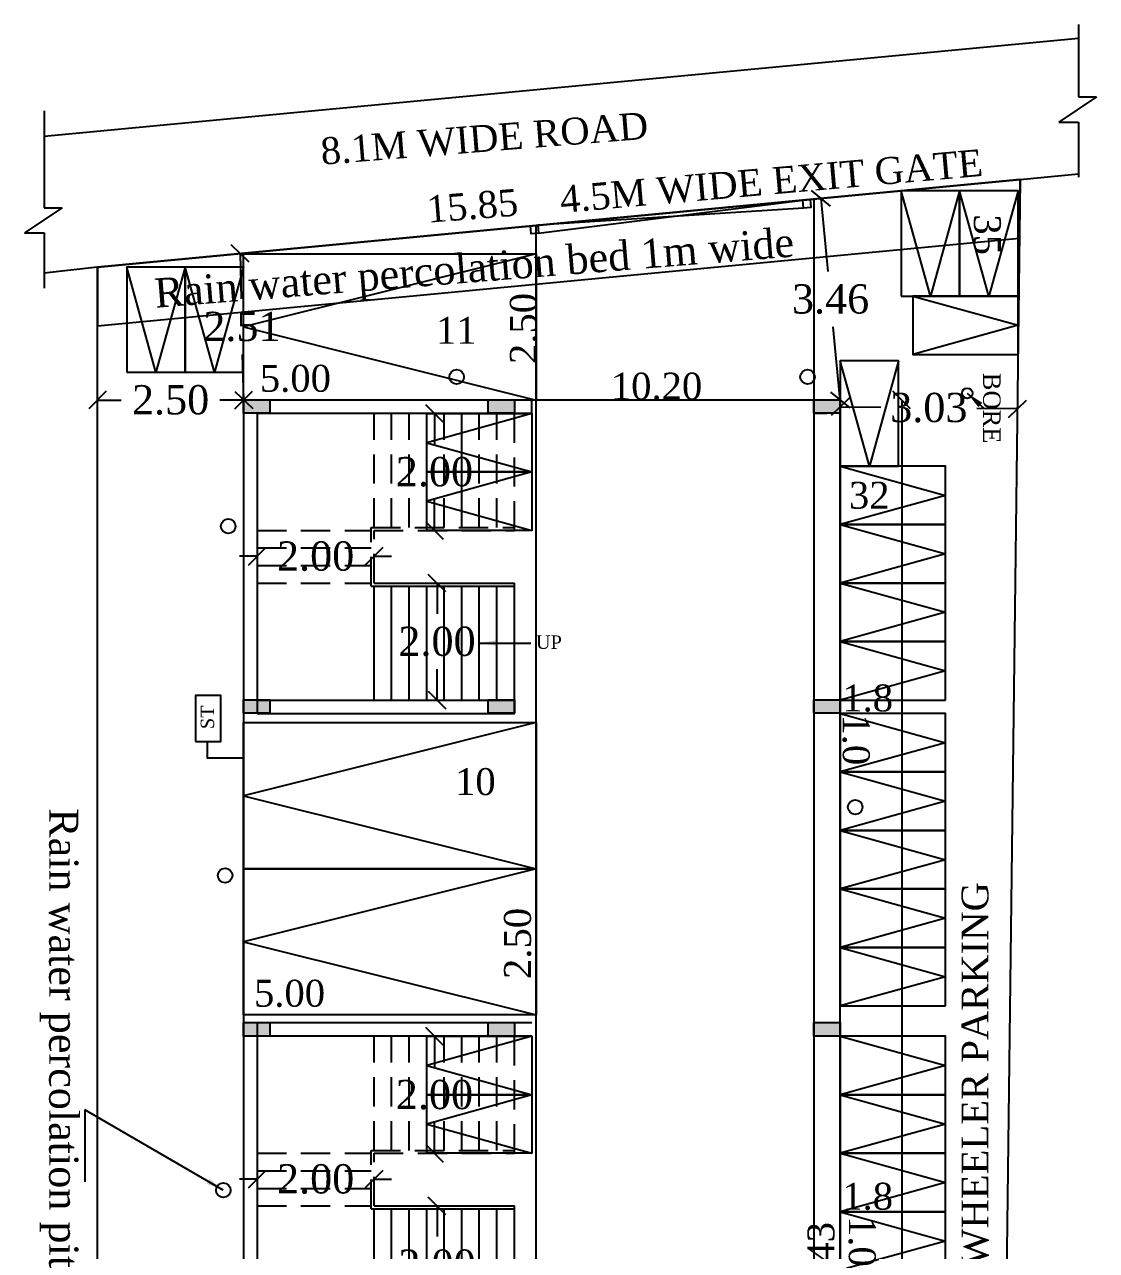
# Model space of a CAD drawing. Header units: metres. Extents: x 7889 to 8063, y -2348 to -2272.
# Drawn here: x 7987.48 to 7996.65, y -2323.61 to -2313.13 of the extents above; entities that cross this region are included whole.
import ezdxf

# ---------------------------------------------------------------- set-up
doc = ezdxf.new("R2010")
doc.units = ezdxf.units.M
doc.header["$MEASUREMENT"] = 0
doc.linetypes.add('HIDDEN', pattern=[0.375, 0.25, -0.125])
doc.styles.add('Isa-', font='times.ttf')
doc.styles.add('STYLE2', font='times.ttf')
doc.dimstyles.new('ISO-25', dxfattribs={"dimscale": 0, "dimtxt": 0.23, "dimasz": 0.15, "dimexe": 1.25, "dimexo": 0.625, "dimgap": 0.11, "dimtad": 0, "dimtih": 1, "dimtoh": 1, "dimzin": 1, "dimdsep": 46, "dimtxsty": 'STYLE2', "dimblk": 'OBLIQUE', "dimcen": 0, "dimse1": 1, "dimse2": 1, "dimclrd": 1, "dimclrt": 3, "dimadec": 0, "dimazin": 2, "dimtfac": 1, "dimtix": 1, "dimtofl": 0, "dimtmove": 0, "dimatfit": 3, "dimfxl": 0, "dimtolj": 1, "dimarcsym": 0})

# ---------------------------------------------------------------- blocks, each defined once
blk = doc.blocks.new('_Oblique')
at = {"color": 0, "linetype": 'ByBlock', "lineweight": -2}
blk.add_line((-0.5, -0.5), (0.5, 0.5), dxfattribs=at)
blk = doc.blocks.new('*D395')
at = {"color": 1, "lineweight": -2}
for p, q in [((538.176, -948.675), (538.185, -949.064)), ((538.206, -949.928), (538.196, -949.539))]:
    blk.add_line(p, q, dxfattribs=at)
at = {"layer": 'Defpoints', "color": 0}
for p in [(538.176, -948.675), (538.176, -948.675), (538.206, -949.928)]:
    blk.add_point(p, dxfattribs=at)
at = {"color": 1, "lineweight": -2, "xscale": 0.15, "yscale": 0.15, "zscale": 0.15}
for p, rotation in [((538.176, -948.675), 91.3481646119122), ((538.206, -949.928), 271.3481646119122)]:
    blk.add_blockref('_Oblique', p, dxfattribs=dict(at, rotation=rotation))
at = {"color": 3, "insert": (538.191, -949.301), "char_height": 0.25, "attachment_point": 5, "style": 'STYLE2'}
blk.add_mtext('\\A1;2.51', dxfattribs=at)
blk = doc.blocks.new('*D394')
at = {"color": 1, "lineweight": -2}
for p, q in [((543.142, -948.204), (543.201, -948.828)), ((543.306, -949.928), (543.246, -949.303))]:
    blk.add_line(p, q, dxfattribs=at)
at = {"layer": 'Defpoints', "color": 0}
for p in [(543.142, -948.204), (543.142, -948.204), (543.306, -949.928)]:
    blk.add_point(p, dxfattribs=at)
at = {"color": 1, "lineweight": -2, "xscale": 0.15, "yscale": 0.15, "zscale": 0.15}
for p, rotation in [((543.142, -948.204), 95.41739729767394), ((543.306, -949.928), 275.4173972976739)]:
    blk.add_blockref('_Oblique', p, dxfattribs=dict(at, rotation=rotation))
at = {"color": 3, "insert": (543.224, -949.066), "char_height": 0.25, "attachment_point": 5, "style": 'STYLE2'}
blk.add_mtext('\\A1;3.46', dxfattribs=at)
blk = doc.blocks.new('*D452')
at = {"color": 1, "lineweight": -2}
for p, q in [((543.306, -949.985), (543.653, -949.989)), ((544.822, -950.003), (544.474, -949.999))]:
    blk.add_line(p, q, dxfattribs=at)
at = {"layer": 'Defpoints', "color": 0}
for p in [(543.306, -949.985), (544.822, -950.003), (544.822, -950.003)]:
    blk.add_point(p, dxfattribs=at)
at = {"color": 1, "lineweight": -2, "xscale": 0.15, "yscale": 0.15, "zscale": 0.15}
for p, rotation in [((543.306, -949.985), 179.2893625971361), ((544.822, -950.003), 359.2893625971362)]:
    blk.add_blockref('_Oblique', p, dxfattribs=dict(at, rotation=rotation))
at = {"color": 3, "insert": (544.064, -949.994), "char_height": 0.25, "attachment_point": 5, "style": 'STYLE2'}
blk.add_mtext('\\A1;3.03', dxfattribs=at)
blk = doc.blocks.new('*D392')
at = {"color": 1, "lineweight": -2}
for p, q in [((543.832, -949.928), (543.832, -958.783)), ((543.832, -968.143), (543.832, -959.258))]:
    blk.add_line(p, q, dxfattribs=at)
at = {"layer": 'Defpoints', "color": 0}
for p in [(543.306, -949.928), (543.832, -949.928), (543.306, -968.143)]:
    blk.add_point(p, dxfattribs=at)
at = {"color": 1, "lineweight": -2, "xscale": 0.15, "yscale": 0.15, "zscale": 0.15}
for p, rotation in [((543.832, -949.928), 90), ((543.832, -968.143), 270)]:
    blk.add_blockref('_Oblique', p, dxfattribs=dict(at, rotation=rotation))
at = {"color": 3, "insert": (543.832, -959.02), "char_height": 0.25, "attachment_point": 5, "style": 'STYLE2'}
blk.add_mtext('\\A1;36.43', dxfattribs=at)
blk = doc.blocks.new('*D390')
at = {"color": 1, "lineweight": -2}
for p, q in [((536.956, -949.928), (537.158, -949.928)), ((538.206, -949.928), (538.003, -949.928))]:
    blk.add_line(p, q, dxfattribs=at)
at = {"layer": 'Defpoints', "color": 0}
for p in [(536.956, -949.928), (536.956, -949.928), (538.206, -949.928)]:
    blk.add_point(p, dxfattribs=at)
at = {"color": 1, "lineweight": -2, "xscale": 0.15, "yscale": 0.15, "zscale": 0.15, "rotation": 180}
blk.add_blockref('_Oblique', (536.956, -949.928), dxfattribs=at)
at = {"color": 1, "lineweight": -2, "xscale": 0.15, "yscale": 0.15, "zscale": 0.15}
blk.add_blockref('_Oblique', (538.206, -949.928), dxfattribs=at)
at = {"color": 3, "insert": (537.581, -949.928), "char_height": 0.25, "attachment_point": 5, "style": 'STYLE2'}
blk.add_mtext('\\A1;2.50', dxfattribs=at)
blk = doc.blocks.new('*D387')
at = {"color": 1, "lineweight": -2}
for p, q in [((538.321, -956.589), (538.171, -956.589)), ((539.321, -956.589), (539.471, -956.589))]:
    blk.add_line(p, q, dxfattribs=at)
at = {"layer": 'Defpoints', "color": 0}
for p in [(538.321, -956.597), (539.321, -956.589), (539.321, -956.593)]:
    blk.add_point(p, dxfattribs=at)
at = {"color": 1, "lineweight": -2, "xscale": 0.15, "yscale": 0.15, "zscale": 0.15}
blk.add_blockref('_Oblique', (538.321, -956.589), dxfattribs=at)
at = {"color": 1, "lineweight": -2, "xscale": 0.15, "yscale": 0.15, "zscale": 0.15, "rotation": 180}
blk.add_blockref('_Oblique', (539.321, -956.589), dxfattribs=at)
at = {"color": 3, "insert": (538.821, -956.589), "char_height": 0.25, "attachment_point": 5, "style": 'STYLE2'}
blk.add_mtext('\\A1;2.00', dxfattribs=at)
blk = doc.blocks.new('*D453')
at = {"color": 1, "lineweight": -2}
for p, q in [((539.837, -955.368), (539.837, -955.63)), ((539.837, -956.368), (539.837, -956.105))]:
    blk.add_line(p, q, dxfattribs=at)
at = {"layer": 'Defpoints', "color": 0}
for p in [(539.837, -955.368), (539.837, -955.368), (539.837, -956.368)]:
    blk.add_point(p, dxfattribs=at)
at = {"color": 1, "lineweight": -2, "xscale": 0.15, "yscale": 0.15, "zscale": 0.15}
for p, rotation in [((539.837, -955.368), 90), ((539.837, -956.368), 270)]:
    blk.add_blockref('_Oblique', p, dxfattribs=dict(at, rotation=rotation))
at = {"color": 3, "insert": (539.837, -955.868), "char_height": 0.25, "attachment_point": 5, "style": 'STYLE2'}
blk.add_mtext('\\A1;2.00', dxfattribs=at)
blk = doc.blocks.new('*D386')
at = {"color": 1, "lineweight": -2}
for p, q in [((539.859, -956.818), (539.859, -957.08)), ((539.859, -957.818), (539.859, -957.555))]:
    blk.add_line(p, q, dxfattribs=at)
at = {"layer": 'Defpoints', "color": 0}
for p in [(539.859, -956.818), (539.859, -957.818), (539.859, -957.818)]:
    blk.add_point(p, dxfattribs=at)
at = {"color": 1, "lineweight": -2, "xscale": 0.15, "yscale": 0.15, "zscale": 0.15}
for p, rotation in [((539.859, -956.818), 90), ((539.859, -957.818), 270)]:
    blk.add_blockref('_Oblique', p, dxfattribs=dict(at, rotation=rotation))
at = {"color": 3, "insert": (539.859, -957.318), "char_height": 0.25, "attachment_point": 5, "style": 'STYLE2'}
blk.add_mtext('\\A1;2.00', dxfattribs=at)
blk = doc.blocks.new('*D385')
at = {"color": 1, "lineweight": -2}
for p, q in [((538.321, -951.264), (538.171, -951.264)), ((539.321, -951.264), (539.471, -951.264))]:
    blk.add_line(p, q, dxfattribs=at)
at = {"layer": 'Defpoints', "color": 0}
for p in [(538.321, -951.272), (539.321, -951.264), (539.321, -951.268)]:
    blk.add_point(p, dxfattribs=at)
at = {"color": 1, "lineweight": -2, "xscale": 0.15, "yscale": 0.15, "zscale": 0.15}
blk.add_blockref('_Oblique', (538.321, -951.264), dxfattribs=at)
at = {"color": 1, "lineweight": -2, "xscale": 0.15, "yscale": 0.15, "zscale": 0.15, "rotation": 180}
blk.add_blockref('_Oblique', (539.321, -951.264), dxfattribs=at)
at = {"color": 3, "insert": (538.821, -951.264), "char_height": 0.25, "attachment_point": 5, "style": 'STYLE2'}
blk.add_mtext('\\A1;2.00', dxfattribs=at)
blk = doc.blocks.new('*D384')
at = {"color": 1, "lineweight": -2}
for p, q in [((539.837, -950.043), (539.837, -950.305)), ((539.837, -951.043), (539.837, -950.78))]:
    blk.add_line(p, q, dxfattribs=at)
at = {"layer": 'Defpoints', "color": 0}
for p in [(539.837, -950.043), (539.837, -950.043), (539.837, -951.043)]:
    blk.add_point(p, dxfattribs=at)
at = {"color": 1, "lineweight": -2, "xscale": 0.15, "yscale": 0.15, "zscale": 0.15}
for p, rotation in [((539.837, -950.043), 90), ((539.837, -951.043), 270)]:
    blk.add_blockref('_Oblique', p, dxfattribs=dict(at, rotation=rotation))
at = {"color": 3, "insert": (539.837, -950.543), "char_height": 0.25, "attachment_point": 5, "style": 'STYLE2'}
blk.add_mtext('\\A1;2.00', dxfattribs=at)
blk = doc.blocks.new('*D383')
at = {"color": 1, "lineweight": -2}
for p, q in [((539.859, -951.493), (539.859, -951.755)), ((539.859, -952.493), (539.859, -952.23))]:
    blk.add_line(p, q, dxfattribs=at)
at = {"layer": 'Defpoints', "color": 0}
for p in [(539.859, -951.493), (539.859, -952.493), (539.859, -952.493)]:
    blk.add_point(p, dxfattribs=at)
at = {"color": 1, "lineweight": -2, "xscale": 0.15, "yscale": 0.15, "zscale": 0.15}
for p, rotation in [((539.859, -951.493), 90), ((539.859, -952.493), 270)]:
    blk.add_blockref('_Oblique', p, dxfattribs=dict(at, rotation=rotation))
at = {"color": 3, "insert": (539.859, -951.993), "char_height": 0.25, "attachment_point": 5, "style": 'STYLE2'}
blk.add_mtext('\\A1;2.00', dxfattribs=at)
blk = doc.blocks.new('GFFFFF')
for points in [[(538.4306, -950.0406), (538.4306, -949.9256), (538.2056, -949.9256), (538.2056, -950.0406)], [(540.5206, -950.0406), (540.5206, -949.9256), (540.2956, -949.9256), (540.2956, -950.0406)], [(543.3056, -950.0406), (543.3056, -949.9256), (543.0806, -949.9256), (543.0806, -950.0406)], [(538.4306, -952.6056), (538.4306, -952.4906), (538.2056, -952.4906), (538.2056, -952.6056)], [(538.4306, -952.6056), (538.4306, -952.4906), (538.2056, -952.4906), (538.2056, -952.6056)], [(540.5206, -952.6056), (540.5206, -952.4906), (540.2956, -952.4906), (540.2956, -952.6056)], [(543.3056, -952.6056), (543.3056, -952.4906), (543.0806, -952.4906), (543.0806, -952.6056)], [(538.4306, -955.3656), (538.4306, -955.2506), (538.2056, -955.2506), (538.2056, -955.3656)], [(540.5206, -955.3656), (540.5206, -955.2506), (540.2956, -955.2506), (540.2956, -955.3656)], [(543.3056, -955.3656), (543.3056, -955.2506), (543.0806, -955.2506), (543.0806, -955.3656)]]:
    blk.add_hatch(color=256).paths.add_polyline_path(points)
for p, q in [((545.3428, -946.7173), (545.3428, -947.337)), ((536.4999, -947.6713), (545.3428, -946.8327)), ((545.4975, -947.337), (545.1748, -947.552)), ((545.3428, -947.337), (545.4975, -947.337)), ((536.4999, -947.4555), (536.4999, -948.2841)), ((545.1748, -947.552), (545.3428, -947.552)), ((545.3428, -947.552), (545.3428, -948.0234)), ((544.8452, -948.0424), (545.3428, -947.9952)), ((540.7279, -948.5022), (542.9854, -948.2187)), ((536.6547, -948.2841), (536.3319, -948.4991)), ((536.4999, -948.2841), (536.6547, -948.2841)), ((542.992, -948.2875), (540.7214, -948.4334)), ((536.3319, -948.4991), (536.4999, -948.4991)), ((536.4999, -948.4991), (536.4999, -948.9705)), ((536.9556, -948.7906), (536.4999, -948.8434)), ((540.6706, -950.0178), (540.6706, -949.9278)), ((540.6706, -950.0428), (540.6706, -950.0178)), ((540.6706, -950.0428), (538.3206, -950.0428)), ((538.3206, -950.0428), (538.3206, -952.6078)), ((539.7706, -951.0428), (539.7706, -950.0428)), ((540.0706, -951.0178), (540.0706, -950.0428)), ((543.1906, -950.0428), (543.0806, -950.0428)), ((539.3206, -951.4928), (540.5206, -951.4928)), ((540.5206, -952.6078), (540.5206, -951.4928)), ((539.2956, -951.5178), (540.5206, -951.5178)), ((539.3206, -952.4928), (539.3206, -951.5178)), ((539.4706, -952.4928), (539.4706, -951.5178)), ((539.6206, -952.4928), (539.6206, -951.5178)), ((539.7706, -952.4928), (539.7706, -951.5178)), ((539.9206, -952.4928), (539.9206, -951.5178)), ((540.0706, -952.4928), (540.0706, -951.5178)), ((540.0706, -952.4928), (540.0706, -951.5178)), ((540.2206, -952.4928), (540.2206, -951.5178)), ((540.3706, -952.4928), (540.3706, -951.5178)), ((538.3206, -952.4928), (540.5206, -952.4928)), ((538.3206, -952.6078), (540.5206, -952.6078)), ((540.6706, -955.2528), (538.2056, -955.2528)), ((538.3206, -955.2528), (538.3206, -959.1978)), ((540.6706, -955.3678), (538.2056, -955.3678)), ((539.7706, -956.3678), (539.7706, -955.3678)), ((539.2956, -956.8428), (540.5206, -956.8428)), ((539.3206, -956.8178), (540.5206, -956.8178)), ((539.3206, -957.8178), (539.3206, -956.8428)), ((539.4706, -957.8178), (539.4706, -956.8428)), ((539.6206, -957.8178), (539.6206, -956.8428)), ((539.7706, -957.8178), (539.7706, -956.8428)), ((539.9206, -957.8178), (539.9206, -956.8428)), ((540.0706, -957.8178), (540.0706, -956.8428)), ((540.0706, -957.8178), (540.0706, -956.8428)), ((540.2206, -957.8178), (540.2206, -956.8428)), ((540.3706, -957.8178), (540.3706, -956.8428)), ((540.5206, -957.9328), (540.5206, -956.8178))]:
    blk.add_line(p, q)
at = {"linetype": 'HIDDEN'}
for p, q in [((539.3206, -951.0178), (539.3206, -950.0428)), ((539.4706, -951.0178), (539.4706, -950.0428)), ((539.6206, -951.0178), (539.6206, -950.0428)), ((539.7706, -951.0178), (539.7706, -950.0428)), ((539.9206, -951.0178), (539.9206, -950.0428)), ((540.0706, -951.0178), (540.0706, -950.0428)), ((540.2206, -951.0178), (540.2206, -950.0428)), ((540.3706, -951.0178), (540.3706, -950.0428)), ((540.5206, -951.0428), (540.5206, -950.0428)), ((538.3206, -951.0428), (539.2956, -951.0428)), ((539.2956, -951.0178), (540.5206, -951.0178)), ((539.2956, -951.5178), (539.2956, -951.0178)), ((539.3206, -951.0428), (540.5206, -951.0428)), ((539.3206, -951.4928), (539.3206, -951.0428)), ((538.3206, -951.1928), (539.2956, -951.1928)), ((538.3206, -951.3428), (539.2956, -951.3428)), ((538.3206, -951.4928), (539.2956, -951.4928)), ((539.3206, -956.3428), (539.3206, -955.3678)), ((539.4706, -956.3428), (539.4706, -955.3678)), ((539.6206, -956.3428), (539.6206, -955.3678)), ((539.7706, -956.3428), (539.7706, -955.3678)), ((539.9206, -956.3428), (539.9206, -955.3678)), ((540.0706, -956.3428), (540.0706, -955.3678)), ((540.0706, -956.3428), (540.0706, -955.3678)), ((540.2206, -956.3428), (540.2206, -955.3678)), ((540.3706, -956.3428), (540.3706, -955.3678)), ((540.5206, -956.3678), (540.5206, -955.3678)), ((538.3206, -956.3678), (539.2956, -956.3678)), ((539.2956, -956.3428), (540.5206, -956.3428)), ((539.2956, -956.8428), (539.2956, -956.3428)), ((539.3206, -956.3678), (540.5206, -956.3678)), ((539.3206, -956.8178), (539.3206, -956.3678)), ((538.3206, -956.5178), (539.2956, -956.5178)), ((538.3206, -956.6678), (539.2956, -956.6678)), ((538.3206, -956.8178), (539.2956, -956.8178))]:
    blk.add_line(p, q, dxfattribs=at)
for points in [[(536.9556, -948.7906), (544.8452, -948.0424), (544.5556, -971.3906), (536.9556, -971.3906)], [(536.9556, -949.2928), (544.839, -948.5452), (544.8452, -948.0424), (536.9556, -948.7906)], [(543.827, -949.0389), (544.327, -949.0389), (544.327, -948.1389), (543.827, -948.1389)], [(544.327, -949.0389), (544.827, -949.0389), (544.827, -948.1389), (544.327, -948.1389)], [(542.9854, -948.2187), (543.0484, -948.2128), (543.0549, -948.2815), (542.992, -948.2875)], [(540.6584, -948.4394), (540.7214, -948.4334), (540.7279, -948.5022), (540.6649, -948.5082)], [(540.7056, -948.6778), (540.7056, -949.9278), (538.2056, -949.9278), (538.2056, -948.6778)], [(537.2056, -949.6907), (537.7056, -949.6907), (537.7056, -948.7907), (537.2056, -948.7907)], [(537.7056, -949.6907), (538.2056, -949.6907), (538.2056, -948.7907), (537.7056, -948.7907)], [(544.827, -949.5389), (544.827, -949.0389), (543.927, -949.0389), (543.927, -949.5389)], [(543.3056, -950.4928), (543.8056, -950.4928), (543.8056, -949.5928), (543.3056, -949.5928)], [(538.2056, -950.0406), (538.2056, -949.9256), (538.4306, -949.9256), (538.4306, -950.0406)], [(543.3056, -949.9278), (538.2056, -949.9278), (538.2056, -968.8906), (541.0056, -968.8906), (541.0056, -968.1428), (543.3056, -968.1428)], [(543.3056, -949.9278), (538.2056, -949.9278), (538.2056, -968.8906), (541.0056, -968.8906), (541.0056, -968.1428), (543.3056, -968.1428)], [(540.2956, -950.0406), (540.2956, -949.9256), (540.5206, -949.9256), (540.5206, -950.0406)], [(543.0806, -950.0406), (543.0806, -949.9256), (543.3056, -949.9256), (543.3056, -950.0406)], [(539.7706, -950.5428), (539.7706, -950.0428), (540.6706, -950.0428), (540.6706, -950.5428)], [(539.7706, -951.0428), (539.7706, -950.5428), (540.6706, -950.5428), (540.6706, -951.0428)], [(544.2056, -950.9928), (544.2056, -950.4928), (543.3056, -950.4928), (543.3056, -950.9928)], [(544.2056, -951.4928), (544.2056, -950.9928), (543.3056, -950.9928), (543.3056, -951.4928)], [(544.2056, -951.9928), (544.2056, -951.4928), (543.3056, -951.4928), (543.3056, -951.9928)], [(544.2056, -952.4928), (544.2056, -951.9928), (543.3056, -951.9928), (543.3056, -952.4928)], [(537.7925, -952.8467), (538.0104, -952.8467), (538.0104, -952.4532), (537.7925, -952.4532)], [(538.2056, -952.6056), (538.2056, -952.4906), (538.4306, -952.4906), (538.4306, -952.6056)], [(538.2056, -952.6056), (538.2056, -952.4906), (538.4306, -952.4906), (538.4306, -952.6056)], [(540.2956, -952.6056), (540.2956, -952.4906), (540.5206, -952.4906), (540.5206, -952.6056)], [(543.0806, -952.6056), (543.0806, -952.4906), (543.3056, -952.4906), (543.3056, -952.6056)], [(544.2056, -953.1078), (544.2056, -952.6078), (543.3056, -952.6078), (543.3056, -953.1078)], [(540.7056, -952.6854), (540.7056, -953.9354), (538.2056, -953.9354), (538.2056, -952.6854)], [(544.2056, -953.6078), (544.2056, -953.1078), (543.3056, -953.1078), (543.3056, -953.6078)], [(544.2056, -954.1078), (544.2056, -953.6078), (543.3056, -953.6078), (543.3056, -954.1078)], [(540.7056, -953.9354), (540.7056, -955.1854), (538.2056, -955.1854), (538.2056, -953.9354)], [(544.2056, -954.6078), (544.2056, -954.1078), (543.3056, -954.1078), (543.3056, -954.6078)], [(544.2056, -955.1078), (544.2056, -954.6078), (543.3056, -954.6078), (543.3056, -955.1078)], [(538.2056, -955.3656), (538.2056, -955.2506), (538.4306, -955.2506), (538.4306, -955.3656)], [(540.2956, -955.3656), (540.2956, -955.2506), (540.5206, -955.2506), (540.5206, -955.3656)], [(543.0806, -955.3656), (543.0806, -955.2506), (543.3056, -955.2506), (543.3056, -955.3656)], [(539.7706, -955.8678), (539.7706, -955.3678), (540.6706, -955.3678), (540.6706, -955.8678)], [(544.2056, -955.8678), (544.2056, -955.3678), (543.3056, -955.3678), (543.3056, -955.8678)], [(539.7706, -956.3678), (539.7706, -955.8678), (540.6706, -955.8678), (540.6706, -956.3678)], [(544.2056, -956.3678), (544.2056, -955.8678), (543.3056, -955.8678), (543.3056, -956.3678)], [(544.2056, -956.8678), (544.2056, -956.3678), (543.3056, -956.3678), (543.3056, -956.8678)], [(544.2056, -957.3678), (544.2056, -956.8678), (543.3056, -956.8678), (543.3056, -957.3678)]]:
    blk.add_lwpolyline(points, close=True)
for points in [[(544.327, -948.1389), (544.077, -949.0389), (543.827, -948.1389)], [(544.827, -948.1389), (544.577, -949.0389), (544.327, -948.1389)], [(543.0806, -968.1428), (543.0806, -968.8906), (540.5206, -968.8906), (540.5206, -966.2289), (540.7056, -966.2289), (540.7056, -948.4349), (543.0806, -948.2097), (543.0806, -968.1428), (543.0806, -968.1406)], [(540.7056, -948.6778), (538.2056, -949.3028), (540.7056, -949.9278)], [(537.7056, -948.7907), (537.4556, -949.6907), (537.2056, -948.7907)], [(538.2056, -948.7907), (537.9556, -949.6907), (537.7056, -948.7907)], [(543.927, -949.0389), (544.827, -949.2889), (543.927, -949.5389)], [(543.8056, -949.5928), (543.5556, -950.4928), (543.3056, -949.5928)], [(540.6706, -950.0428), (539.7706, -950.2928), (540.6706, -950.5428)], [(540.6706, -950.5428), (539.7706, -950.7928), (540.6706, -951.0428)], [(543.3056, -950.4928), (544.2056, -950.7428), (543.3056, -950.9928)], [(543.3056, -950.9928), (544.2056, -951.2428), (543.3056, -951.4928)], [(543.3056, -951.4928), (544.2056, -951.7428), (543.3056, -951.9928)], [(543.3056, -951.9928), (544.2056, -952.2428), (543.3056, -952.4928)], [(543.3056, -952.6078), (544.2056, -952.8578), (543.3056, -953.1078)], [(540.7056, -952.6854), (538.2056, -953.3104), (540.7056, -953.9354)], [(537.8923, -952.8467), (537.8923, -952.9864), (538.2056, -952.9864)], [(543.3056, -953.1078), (544.2056, -953.3578), (543.3056, -953.6078)], [(543.3056, -953.6078), (544.2056, -953.8578), (543.3056, -954.1078)], [(540.7056, -953.9354), (538.2056, -954.5604), (540.7056, -955.1854)], [(543.3056, -954.1078), (544.2056, -954.3578), (543.3056, -954.6078)], [(543.3056, -954.6078), (544.2056, -954.8578), (543.3056, -955.1078)], [(540.6706, -955.3678), (539.7706, -955.6178), (540.6706, -955.8678)], [(543.3056, -955.3678), (544.2056, -955.6178), (543.3056, -955.8678)], [(540.6706, -955.8678), (539.7706, -956.1178), (540.6706, -956.3678)], [(543.3056, -955.8678), (544.2056, -956.1178), (543.3056, -956.3678)], [(543.3056, -956.3678), (544.2056, -956.6178), (543.3056, -956.8678)], [(543.3056, -956.8678), (544.2056, -957.1178), (543.3056, -957.3678)]]:
    blk.add_lwpolyline(points)
at = {"lineweight": 25}
for centre, radius in [((540.0267, -949.7302), 0.0622), ((540.0267, -949.7302), 0.0622), ((543.0267, -949.7302), 0.0622), ((543.0267, -949.7302), 0.0622), ((544.3929, -949.8693), 0.044), ((538.0734, -951.0069), 0.0622), ((538.0734, -951.0069), 0.0622), ((543.4348, -953.4084), 0.0622), ((543.4348, -953.4084), 0.0622), ((538.0468, -953.9927), 0.0622), ((538.0468, -953.9927), 0.0622), ((538.0317, -956.6835), 0.0622), ((538.0317, -956.6835), 0.0622)]:
    blk.add_circle(centre, radius, dxfattribs=at)
for s, height, rotation, style, p in [('4.5M WIDE EXIT GATE', 0.23, 5.02195, 'STYLE2', (540.9197, -948.3281)), ('Rain water percolation bed 1m wide', 0.25, 4.59531, 'Isa-', (537.4531, -949.1394)), ('35', 0.23, 270, 'Isa-', (544.4501, -948.3404)), ('2.50', 0.23, 90, 'Isa-', (540.712, -949.62)), ('BORE', 0.15, 270, 'STYLE2', (544.528, -949.6949)), ('ST', 0.115, 90, 'Isa-', (537.9528, -952.7417)), ('1.0', 0.23, 270, 'Isa-', (543.3287, -952.6154)), ('Rain water percolation pit', 0.25, 270, 'Isa-', (536.5428, -953.4173)), ('TWO WHEELER PARKING', 0.23, 90, 'Isa-', (544.5737, -958.2172)), ('2.50', 0.23, 90, 'Isa-', (540.662, -954.8776)), ('1.0', 0.23, 270, 'Isa-', (543.3802, -956.9036)), ('36.43', 0.23, 90, 'Isa-', (543.2564, -957.7367))]:
    blk.add_text(s, height=height, rotation=rotation, dxfattribs=dict(style=style)).set_placement(p)
at = {"style": 'Isa-'}
for s, height, p in [('11', 0.23, (539.8498, -949.4473)), ('5.00', 0.23, (538.344, -949.857)), ('10.20', 0.23, (541.3452, -949.9239)), ('32', 0.23, (543.3807, -950.8569)), ('UP', 0.115, (540.7048, -952.0553)), ('1.8', 0.23, (543.3239, -952.5901)), ('10', 0.23, (540.0133, -953.3051)), ('5.00', 0.23, (538.294, -955.1146)), ('1.8', 0.23, (543.3239, -956.8501))]:
    blk.add_text(s, height=height, dxfattribs=at).set_placement(p)
at = {"char_height": 0.23, "attachment_point": 5, "rotation": 4.56786, "style": 'STYLE2'}
for s, insert in [('\\A1;8.1M WIDE ROAD', (540.2636, -947.6925)), ('\\A1;15.85', (540.1618, -948.2686)), ('\\A1;15.85', (540.1618, -948.2686))]:
    blk.add_mtext(s, dxfattribs=dict(at, insert=insert))
for p1, p2, picture, middle in [((543.3056, -949.9278), (543.1421, -948.2039), '*D394', (543.2239, -949.0658)), ((538.2056, -949.9278), (538.1761, -948.6748), '*D395', (538.1909, -949.3013)), ((543.3056, -949.9847), (544.8216, -950.0035), '*D452', (544.0636, -949.9941))]:
    dim = blk.add_aligned_dim(p1=p1, p2=p2, distance=0, dimstyle='ISO-25', override={"dimscale": 1, "dimtxt": 0.25, "dimlfac": 2, "dimfxl": 75, "dimarcsym": 2})
    dim.commit()
    dim.dimension.update_dxf_attribs({"geometry": picture, "text_midpoint": middle})
for base, p1, p2, picture, middle in [((536.9556, -949.9278), (538.2056, -949.9278), (536.9556, -949.9278), '*D390', (537.5806, -949.9278)), ((539.3206, -951.2645), (538.3206, -951.2724), (539.3206, -951.2678), '*D385', (538.8206, -951.2645)), ((539.3206, -956.5895), (538.3206, -956.5974), (539.3206, -956.5928), '*D387', (538.8206, -956.5895))]:
    dim = blk.add_linear_dim(base=base, p1=p1, p2=p2, dimstyle='ISO-25', override={"dimscale": 1, "dimtxt": 0.25, "dimlfac": 2, "dimfxl": 75, "dimarcsym": 2})
    dim.commit()
    dim.dimension.update_dxf_attribs({"geometry": picture, "text_midpoint": middle})
dim = blk.add_linear_dim(base=(543.8319, -949.9278), p1=(543.3056, -968.1428), p2=(543.3056, -949.9278), angle=90, dimstyle='ISO-25', override={"dimscale": 1, "dimtxt": 0.25, "dimlfac": 2, "dimfxl": 75, "dimarcsym": 2})
dim.commit()
dim.dimension.update_dxf_attribs({"geometry": '*D392', "text_midpoint": (543.8319, -959.0203), "dimtype": 128})
for base, p1, p2, picture, middle in [((539.8374, -950.0428), (539.8374, -951.0428), (539.8374, -950.0428), '*D384', (539.8374, -950.5428)), ((539.8586, -952.4928), (539.8586, -951.4928), (539.8586, -952.4928), '*D383', (539.8586, -951.9928)), ((539.8374, -955.3678), (539.8374, -956.3678), (539.8374, -955.3678), '*D453', (539.8374, -955.8678)), ((539.8586, -957.8178), (539.8586, -956.8178), (539.8586, -957.8178), '*D386', (539.8586, -957.3178))]:
    dim = blk.add_linear_dim(base=base, p1=p1, p2=p2, angle=90, dimstyle='ISO-25', override={"dimscale": 1, "dimtxt": 0.25, "dimlfac": 2, "dimfxl": 75, "dimarcsym": 2})
    dim.commit()
    dim.dimension.update_dxf_attribs({"geometry": picture, "text_midpoint": middle})
for points, override in [([(544.3929, -949.8693), (544.5381, -950)], {"dimscale": 1}), ([(540.2206, -952.0053), (540.6605, -952.0053)], {"dimscale": 1, "dimfxl": 75, "dimarcsym": 2}), ([(538.0317, -956.6835), (536.8464, -955.9966), (536.8464, -956.6122)], {"dimscale": 1})]:
    blk.add_leader(points, dimstyle='ISO-25', override=override)

msp = doc.modelspace()

# ---------------------------------------------------------------- block references
at = {"color": 90}
msp.add_blockref('GFFFFF', (7451.14794, -1366.41375), dxfattribs=at)

doc.saveas('drawing.dxf')
